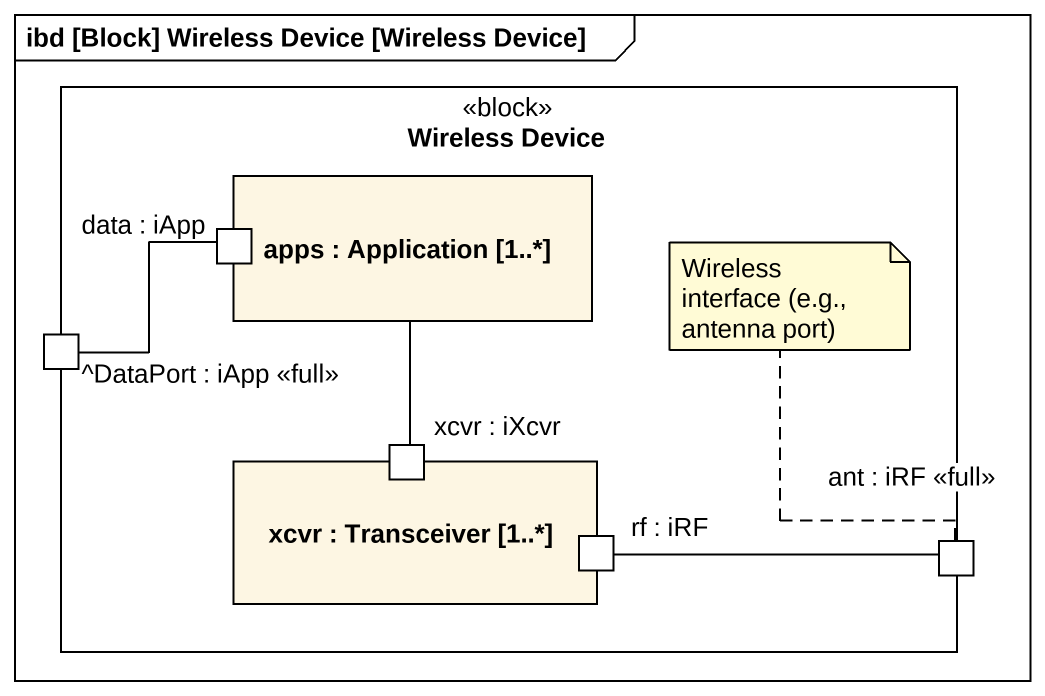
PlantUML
@startuml
mainframe ibd [Block] Wireless Device [Wireless Device]
rectangle "Wireless Device" as Wireless_Device <<block>> {
  rectangle "apps : Application [1..*]" as apps {
    port "data : iApp" as data_iApp
  }
  port "^DataPort : iApp <<full>>" as DataPort_iApp_full
  rectangle "xcvr : Transceiver [1..*]" as xcvr {
    port "xcvr : iXcvr" as xcvr_iXcvr
    port "rf : iRF" as rf_iRF
  }
  port "ant : iRF <<full>>" as ant_iRF_full
}
data_iApp -- DataPort_iApp_full
xcvr_iXcvr -up- apps
rf_iRF -right- ant_iRF_full
note as N1
  Wireless interface (e.g., antenna port)
end note
N1 .. ant_iRF_full
@enduml
